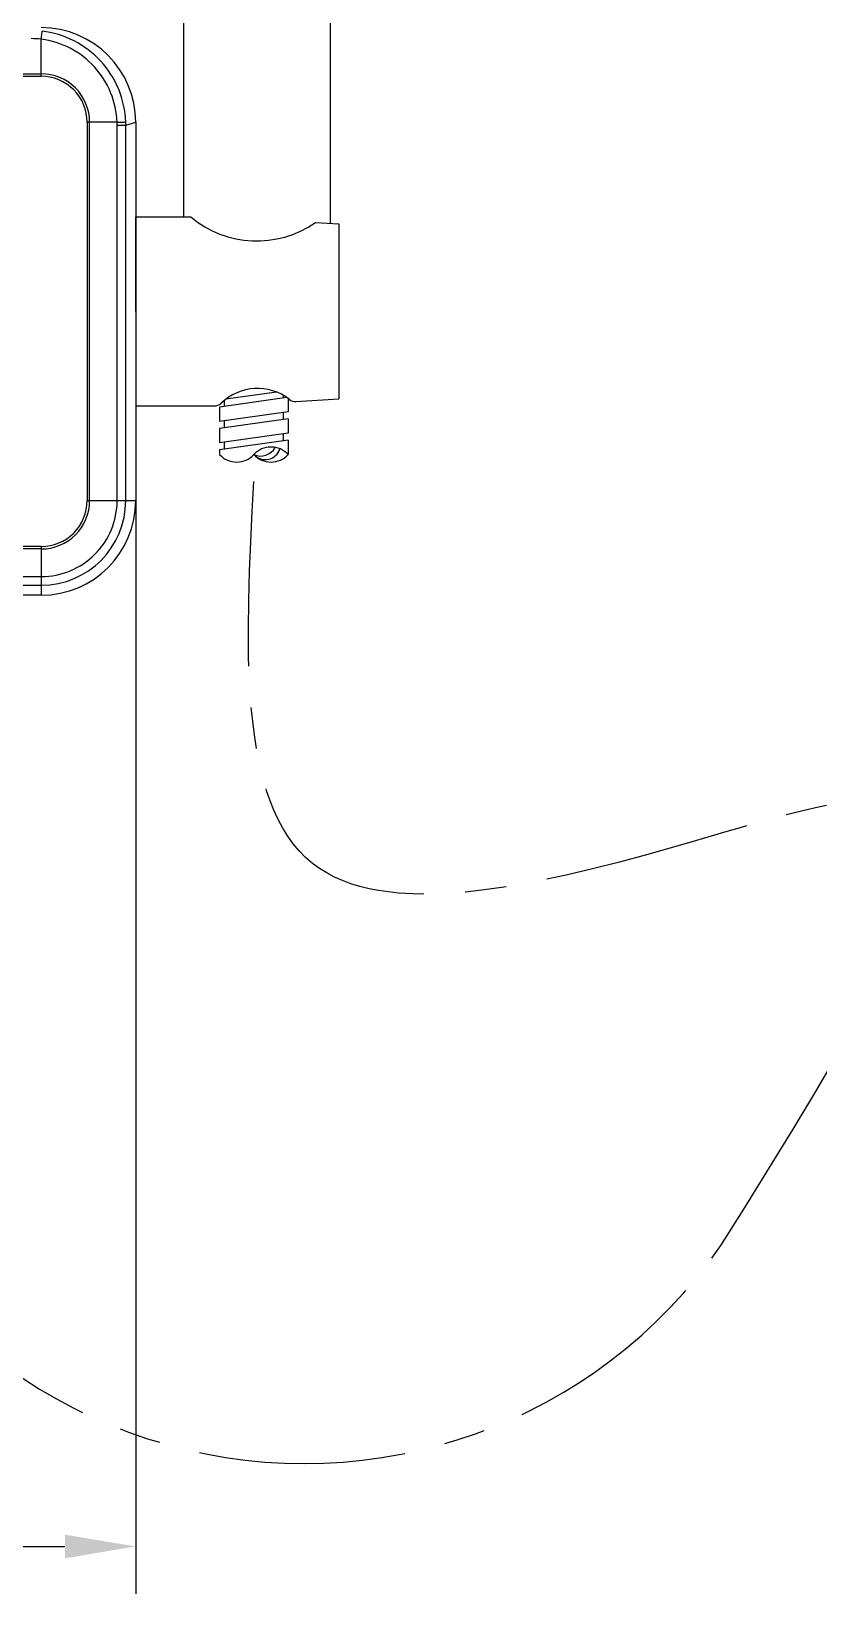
# Model space of a CAD drawing. Extents: x 39521 to 39941, y -9225 to -8631.
# Drawn here: x 39700.4 to 39733.7, y -9135.6 to -9069.5 of the extents above; entities that cross this region are included whole.
import ezdxf

# ---------------------------------------------------------------- set-up
doc = ezdxf.new("R2010")
doc.units = 0
doc.header["$LTSCALE"] = 7
doc.header["$MEASUREMENT"] = 0
doc.linetypes.add('CENTER', pattern=[2, 1.25, -0.25, 0.25, -0.25])
doc.layers.get('0').update_dxf_attribs({"color": 2, "linetype": 'CONTINUOUS'})
for name, color, linetype in [('CL', 1, 'CENTER'), ('D', 2, 'CONTINUOUS'), ('DWG', 7, 'CONTINUOUS')]:
    doc.layers.add(name, color=color, linetype=linetype)

msp = doc.modelspace()

# ---------------------------------------------------------------- linework, layer by layer
at = {"color": 7, "linetype": 'Continuous'}
for p, q in [((39706.825, -9051.942), (39706.825, -9077.322)), ((39713.025, -9051.942), (39713.025, -9077.6))]:
    msp.add_line(p, q, dxfattribs=at)
at = {"layer": 'CL'}
msp.add_arc((39711.935, -9108.577), 21.471, 183.34361, 325.19625, dxfattribs=at)
msp.add_spline([(39729.565, -9120.832), (39737.03, -9102.086), (39727.565, -9103.978), (39712.283, -9104.664), (39709.801, -9088.518)], degree=3, dxfattribs=at)
at = {"layer": 'D'}
for p, q in [((39704.801, -9076.722), (39704.801, -9085.922)), ((39704.801, -9084.323), (39704.801, -9135.552)), ((39599.801, -9133.552), (39701.801, -9133.552))]:
    msp.add_line(p, q, dxfattribs=at)
for centre, radius, start, end in [((39709.076, -9086.711), 0.985, 222.57961, 317.42039), ((39710.526, -9088.044), 0.985, 42.57961, 137.42039), ((39710.086, -9086.738), 0.701, 245.93172, 331.25079), ((39710.282, -9086.945), 0.647, 221.96178, 343.0714), ((39710.526, -9086.711), 0.985, 222.57961, 317.42039)]:
    msp.add_arc(centre, radius, start, end, dxfattribs=at)
msp.add_solid([(39701.801, -9133.052), (39701.801, -9134.052), (39704.801, -9133.552)], dxfattribs=at)
at = {"layer": 'DWG'}
for p, q in [((39700.801, -9071.382), (39700.801, -9069.815)), ((39600.801, -9071.274), (39700.801, -9071.274)), ((39600.801, -9071.382), (39700.801, -9071.382)), ((39704.01, -9073.323), (39702.742, -9073.323)), ((39702.742, -9073.323), (39702.742, -9089.322)), ((39702.849, -9089.323), (39702.849, -9073.323)), ((39704.013, -9073.449), (39704.378, -9073.449)), ((39704.013, -9089.323), (39704.013, -9073.449)), ((39704.378, -9073.449), (39704.801, -9073.322)), ((39704.378, -9089.323), (39704.378, -9073.449)), ((39704.801, -9073.322), (39704.801, -9089.323)), ((39704.801, -9081.322), (39704.801, -9077.322)), ((39704.801, -9077.322), (39707.131, -9077.322)), ((39712.405, -9077.563), (39713.401, -9077.622)), ((39713.401, -9077.622), (39713.401, -9085.022)), ((39704.801, -9081.322), (39704.801, -9085.322)), ((39710.762, -9084.733), (39708.61, -9085.036)), ((39704.801, -9085.322), (39708.131, -9085.322)), ((39711.202, -9084.968), (39708.351, -9085.368)), ((39708.351, -9085.368), (39708.351, -9085.974)), ((39708.551, -9085.347), (39708.551, -9085.083)), ((39711.051, -9084.996), (39711.051, -9084.872)), ((39711.251, -9085.002), (39711.251, -9085.567)), ((39711.581, -9085.132), (39713.401, -9085.022)), ((39711.251, -9085.567), (39708.351, -9085.974)), ((39711.251, -9085.87), (39708.351, -9086.277)), ((39708.551, -9086.249), (39708.551, -9085.946)), ((39711.051, -9085.898), (39711.051, -9085.595)), ((39711.251, -9085.87), (39711.251, -9086.475)), ((39708.351, -9086.277), (39708.351, -9086.883)), ((39711.251, -9086.475), (39708.351, -9086.883)), ((39711.251, -9086.772), (39708.351, -9087.179)), ((39711.051, -9086.807), (39711.051, -9086.504)), ((39711.251, -9086.772), (39711.251, -9087.377)), ((39708.351, -9087.179), (39708.351, -9087.377)), ((39708.551, -9087.158), (39708.551, -9086.855)), ((39702.742, -9089.323), (39704.801, -9089.323)), ((39700.801, -9091.371), (39676.488, -9091.371)), ((39700.801, -9091.263), (39676.503, -9091.263)), ((39700.801, -9091.263), (39700.801, -9093.323)), ((39676.323, -9092.535), (39700.801, -9092.535)), ((39676.272, -9092.9), (39700.801, -9092.9)), ((39700.801, -9093.323), (39687.301, -9093.323))]:
    msp.add_line(p, q, dxfattribs=at)
for centre, radius, start, end in [((39700.376, -9073.195), 3.407, 82.84499, 89.99404), ((39700.801, -9073.323), 2.048, 359.99957, 90.00044), ((39700.801, -9073.323), 1.941, 359.994, 90.00372), ((39700.605, -9073.449), 3.408, 359.99952, 2.12744), ((39700.363, -9073.449), 4.014, 0.00051, 1.95331), ((39709.925, -9074.006), 4.337, 229.89491, 304.888), ((39709.953, -9086.781), 2.202, 51.93654, 134.41609), ((39708.131, -9084.922), 0.4, 270, 314.41609), ((39711.557, -9084.732), 0.4, 231.93654, 273.43363), ((39700.801, -9089.323), 1.941, 269.9963, 0.00601), ((39700.801, -9089.323), 4, 270, 0), ((39700.801, -9089.323), 3.577, 270, 0), ((39700.801, -9089.323), 3.212, 269.99952, 0.00048), ((39700.801, -9089.323), 2.048, 269.99957, 0.00043)]:
    msp.add_arc(centre, radius, start, end, dxfattribs=at)
msp.add_ellipse((39700.8, -9073.323), major_axis=(3.832, 1.149), ratio=0.999834, start_param=-0.291386, end_param=1.279319, dxfattribs=at)
for points, knots in [([(39700.801, -9069.815), (39700.806, -9069.773), (39700.814, -9069.695), (39700.825, -9069.601), (39700.83, -9069.54), (39700.835, -9069.507), (39700.833, -9069.489), (39700.837, -9069.477), (39700.835, -9069.476)], [0, 0, 0, 0, 0.370246, 0.695798, 0.82305, 0.918863, 0.978609, 1, 1, 1, 1]), ([(39704.375, -9073.312), (39704.359, -9072.841), (39704.157, -9071.896), (39703.38, -9070.68), (39702.229, -9069.808), (39701.303, -9069.53), (39700.835, -9069.476)], [0, 0, 0, 0, 0.249901, 0.49991, 0.749997, 1, 1, 1, 1]), ([(39704.01, -9073.323), (39703.994, -9072.894), (39703.809, -9072.036), (39703.105, -9070.929), (39702.065, -9070.13), (39701.226, -9069.869), (39700.801, -9069.815)], [0, 0, 0, 0, 0.249912, 0.499926, 0.750006, 1, 1, 1, 1]), ([(39704.01, -9073.323), (39704.054, -9073.321), (39704.138, -9073.319), (39704.25, -9073.312), (39704.326, -9073.317), (39704.366, -9073.309), (39704.375, -9073.312)], [0, 0, 0, 0, 0.361021, 0.686807, 0.914446, 1, 1, 1, 1])]:
    msp.add_open_spline(points, degree=3, knots=knots, dxfattribs=at)

doc.saveas('drawing.dxf')
